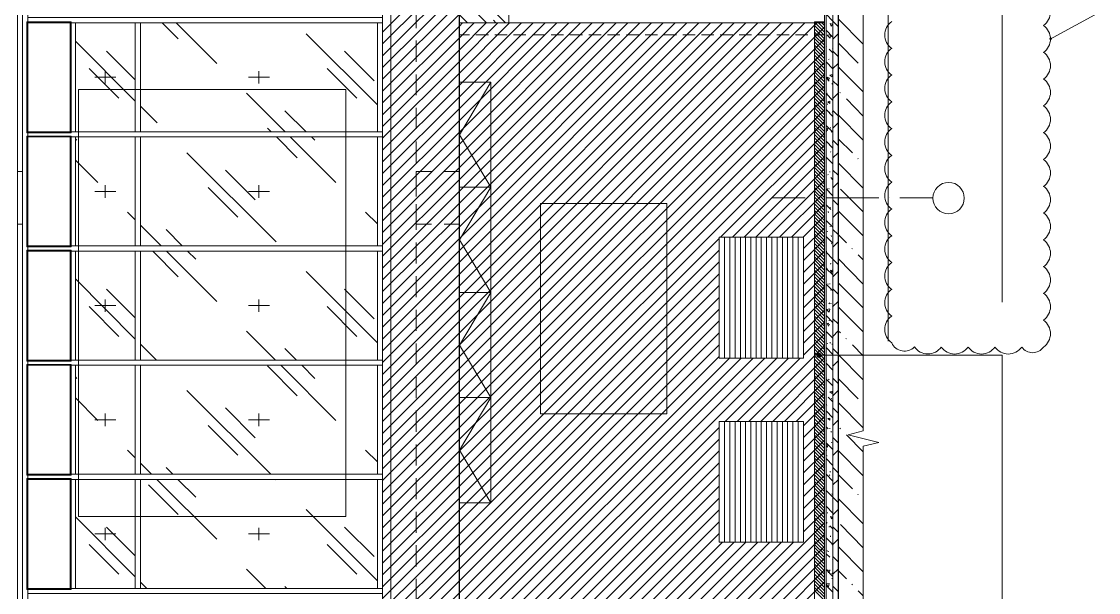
# Model space of a CAD drawing. Header units: millimetres. Extents: x -356862 to 418287, y 0 to 839748.
# Drawn here: x 19.57 to 27.63, y 25.91 to 30.18 of the extents above; entities that cross this region are included whole.
import ezdxf

# ---------------------------------------------------------------- set-up
doc = ezdxf.new("R2010")
doc.units = ezdxf.units.MM
doc.layers.add('PDF _Геометрия', color=7, linetype='Continuous', true_color=0xbababa)
doc.layers.add('PDF _Сплошная заливка', color=7, linetype='Continuous', true_color=0xf50000)

msp = doc.modelspace()

# ---------------------------------------------------------------- linework, layer by layer
at = {"layer": 'PDF _Геометрия', "color": 7, "lineweight": 5}
for points in [[(25.8664, 32.1662), (25.8664, 32.0978), (25.8664, 27.118), (25.7531, 27.0897), (25.9814, 27.0314), (25.8664, 27.003), (25.8664, 22.0232), (25.8664, 21.9549)], [(25.6781, 31.7378), (25.5764, 31.7378), (25.5764, 22.0232)], [(25.5881, 31.7378), (25.5881, 22.0232)], [(25.6381, 31.7378), (25.6381, 22.0232)], [(22.8432, 31.1079), (22.8432, 22.9582), (22.8832, 22.9582)], [(22.5199, 30.1346), (22.5199, 30.2929)], [(22.9199, 30.0846), (22.8432, 30.0846)], [(23.0615, 30.0846), (22.9665, 30.0846)], [(23.2015, 30.0846), (23.1082, 30.0846)], [(23.3415, 30.0846), (23.2482, 30.0846)], [(23.4832, 30.0846), (23.3898, 30.0846)], [(23.6232, 30.0846), (23.5298, 30.0846)], [(23.7648, 30.0846), (23.6698, 30.0846)], [(23.9048, 30.0846), (23.8115, 30.0846)], [(24.0448, 30.0846), (23.9515, 30.0846)], [(24.1865, 30.0846), (24.0931, 30.0846)], [(24.3265, 30.0846), (24.2331, 30.0846)], [(24.4681, 30.0846), (24.3731, 30.0846)], [(24.6081, 30.0846), (24.5148, 30.0846)], [(24.7481, 30.0846), (24.6548, 30.0846)], [(24.8898, 30.0846), (24.7948, 30.0846)], [(25.0298, 30.0846), (24.9364, 30.0846)], [(25.1698, 30.0846), (25.0764, 30.0846)], [(25.3114, 30.0846), (25.2181, 30.0846)], [(25.4514, 30.0846), (25.3581, 30.0846)], [(25.5764, 30.0846), (25.4981, 30.0846)], [(22.5199, 29.8829), (22.5199, 30.0412)], [(22.5199, 29.6313), (22.5199, 29.7879)], [(22.5199, 29.3796), (22.5199, 29.5363)], [(22.5199, 29.1279), (22.5199, 29.2846)], [(22.5199, 28.9113), (22.5199, 29.0596), (22.6349, 29.0596)], [(22.5199, 28.8746), (22.5199, 29.0329)], [(22.7299, 29.0596), (22.8432, 29.0596), (22.8432, 28.9113)], [(22.6349, 28.6663), (22.5199, 28.6663), (22.5199, 28.8163)], [(22.5199, 28.623), (22.5199, 28.7813)], [(22.8432, 28.8163), (22.8432, 28.6663), (22.7299, 28.6663)], [(24.8281, 27.663), (24.8281, 28.568)], [(24.8681, 27.663), (24.8681, 28.568)], [(24.9064, 27.663), (24.9064, 28.568)], [(24.9464, 27.663), (24.9464, 28.568)], [(24.9848, 27.663), (24.9848, 28.568)], [(25.0248, 27.663), (25.0248, 28.568)], [(25.0648, 27.663), (25.0648, 28.568)], [(25.1031, 27.663), (25.1031, 28.568)], [(25.1431, 27.663), (25.1431, 28.568)], [(25.1831, 27.663), (25.1831, 28.568)], [(25.2214, 27.663), (25.2214, 28.568)], [(25.2614, 27.663), (25.2614, 28.568)], [(25.2998, 27.663), (25.2998, 28.568)], [(25.3398, 27.663), (25.3398, 28.568)], [(25.3798, 27.663), (25.3798, 28.568)], [(22.5199, 28.3713), (22.5199, 28.528)], [(22.5199, 28.1196), (22.5199, 28.2763)], [(22.5199, 27.868), (22.5199, 28.0247)], [(22.5199, 27.6147), (22.5199, 27.773)], [(22.5199, 27.363), (22.5199, 27.5213)], [(22.5199, 27.1114), (22.5199, 27.2697)], [(24.8281, 26.2847), (24.8281, 27.1897)], [(24.8681, 26.2847), (24.8681, 27.1897)], [(24.9064, 26.2847), (24.9064, 27.1897)], [(24.9464, 26.2847), (24.9464, 27.1897)], [(24.9848, 26.2847), (24.9848, 27.1897)], [(25.0248, 26.2847), (25.0248, 27.1897)], [(25.0648, 26.2847), (25.0648, 27.1897)], [(25.1031, 26.2847), (25.1031, 27.1897)], [(25.1431, 26.2847), (25.1431, 27.1897)], [(25.1831, 26.2847), (25.1831, 27.1897)], [(25.2214, 26.2847), (25.2214, 27.1897)], [(25.2614, 26.2847), (25.2614, 27.1897)], [(25.2998, 26.2847), (25.2998, 27.1897)], [(25.3398, 26.2847), (25.3398, 27.1897)], [(25.3798, 26.2847), (25.3798, 27.1897)], [(22.5199, 26.8597), (22.5199, 27.0164)], [(22.5199, 26.608), (22.5199, 26.7647)], [(22.5199, 26.3547), (22.5199, 26.513)], [(22.5199, 26.1031), (22.5199, 26.2614)], [(22.5199, 25.8514), (22.5199, 26.0097)]]:
    msp.add_lwpolyline(points, dxfattribs=at)
at = {"layer": 'PDF _Геометрия', "color": 7, "lineweight": 30}
msp.add_lwpolyline([(25.8664, 31.7378), (25.6781, 31.7378), (25.6781, 22.0232)], dxfattribs=at)
at = {"layer": 'PDF _Геометрия', "color": 251, "lineweight": 20, "true_color": 0x545454}
for points in [[(25.2598, 31.4512), (25.2798, 31.4462), (26.9064, 31.0729), (26.9064, 31.0012), (26.9064, 28.0813)], [(23.1765, 30.4829), (23.1965, 30.4829), (26.0531, 30.4712), (26.0531, 30.3979), (26.0531, 27.7913)], [(25.5531, 27.6847), (25.5731, 27.6847), (26.9064, 27.6847), (26.9064, 27.6113), (26.9064, 24.5998)]]:
    msp.add_lwpolyline(points, dxfattribs=at)
at = {"layer": 'PDF _Геометрия', "color": 161, "lineweight": 9, "true_color": 0x7f9fff}
for points in [[(19.025, 23.0465), (19.5367, 23.0465), (19.5367, 24.6115), (22.2682, 24.6115), (22.2682, 23.0465), (22.8432, 23.0465), (22.8432, 31.2895), (21.7966, 31.2895), (21.7966, 31.3445), (19.67, 31.3445), (19.025, 31.3445), (16.3635, 31.3445), (15.9051, 31.3445), (15.9051, 31.1079), (18.9617, 31.1079), (18.9617, 25.0048), (15.9051, 25.0048), (15.9051, 24.6115), (18.9617, 24.6115), (18.9617, 23.0465)], [(19.5367, 25.0048), (19.5367, 31.1079), (22.2682, 31.1079), (22.2682, 25.0048)], [(23.2132, 30.1729), (23.2132, 31.0529), (22.8432, 31.0529), (22.8432, 30.1729)], [(25.5764, 22.9582), (25.5764, 30.1729), (22.8432, 30.1729), (22.8432, 22.9582)]]:
    msp.add_lwpolyline(points, close=True, dxfattribs=at)
at = {"layer": 'PDF _Геометрия', "color": 161, "lineweight": 30, "true_color": 0x7f9fff}
msp.add_lwpolyline([(22.8432, 23.0365), (22.8432, 31.2562)], dxfattribs=at)
at = {"layer": 'PDF _Геометрия', "color": 7, "lineweight": 9}
for points in [[(19.5367, 31.1079), (22.3316, 31.1079), (22.2682, 31.1079), (22.2682, 25.0048), (22.3316, 25.0048), (22.3316, 31.1079)], [(19.575, 29.0596), (19.5367, 29.0596)], [(25.4314, 28.863), (25.1814, 28.863)], [(25.5098, 28.863), (25.5098, 28.863)], [(25.9814, 28.863), (25.5881, 28.863)], [(26.0614, 28.863), (26.0614, 28.863)], [(26.3881, 28.863), (26.1397, 28.863)], [(19.5367, 28.6663), (19.575, 28.6663)]]:
    msp.add_lwpolyline(points, dxfattribs=at)
at = {"layer": 'PDF _Геометрия', "color": 252, "lineweight": 5, "true_color": 0x989898}
for points in [[(19.575, 25.9197), (19.575, 26.7747), (19.575, 27.6297), (19.575, 28.483), (19.575, 29.3379), (19.575, 30.1929), (19.575, 31.0295), (19.615, 31.0295), (19.615, 30.1929), (19.615, 29.3379), (19.615, 28.483), (19.615, 27.6297), (19.615, 26.7747), (19.615, 25.9197), (19.615, 25.0448), (19.575, 25.0448)], [(19.95, 30.2129), (20.4383, 30.2129), (22.2682, 30.2129), (22.2682, 30.1746), (20.4383, 30.1746), (19.95, 30.1746), (19.615, 30.1746), (19.615, 30.2129)], [(19.93, 30.1746), (19.97, 30.1746), (19.97, 29.3579), (19.93, 29.3579)], [(20.4183, 30.1746), (20.4566, 30.1746), (20.4566, 29.3579), (20.4183, 29.3579)], [(22.2682, 29.3579), (22.2299, 29.3579), (22.2299, 30.1746), (22.2682, 30.1746)], [(19.95, 29.3579), (20.4383, 29.3579), (22.2682, 29.3579), (22.2682, 29.3196), (20.4383, 29.3196), (19.95, 29.3196), (19.615, 29.3196), (19.615, 29.3579)], [(19.93, 29.3196), (19.97, 29.3196), (19.97, 28.503), (19.93, 28.503)], [(20.4183, 29.3196), (20.4566, 29.3196), (20.4566, 28.503), (20.4183, 28.503)], [(22.2682, 28.503), (22.2299, 28.503), (22.2299, 29.3196), (22.2682, 29.3196)], [(19.95, 28.503), (20.4383, 28.503), (22.2682, 28.503), (22.2682, 28.4646), (20.4383, 28.4646), (19.95, 28.4646), (19.615, 28.4646), (19.615, 28.503)], [(19.93, 28.4646), (19.97, 28.4646), (19.97, 27.648), (19.93, 27.648)], [(20.4183, 28.4646), (20.4566, 28.4646), (20.4566, 27.648), (20.4183, 27.648)], [(22.2682, 27.648), (22.2299, 27.648), (22.2299, 28.4646), (22.2682, 28.4646)], [(19.95, 27.648), (20.4383, 27.648), (22.2682, 27.648), (22.2682, 27.6097), (20.4383, 27.6097), (19.95, 27.6097), (19.615, 27.6097), (19.615, 27.648)], [(19.93, 27.6097), (19.97, 27.6097), (19.97, 26.793), (19.93, 26.793)], [(20.4183, 27.6097), (20.4566, 27.6097), (20.4566, 26.793), (20.4183, 26.793)], [(22.2682, 26.793), (22.2299, 26.793), (22.2299, 27.6097), (22.2682, 27.6097)], [(19.95, 26.793), (20.4383, 26.793), (22.2682, 26.793), (22.2682, 26.7547), (20.4383, 26.7547), (19.95, 26.7547), (19.615, 26.7547), (19.615, 26.793)], [(19.93, 26.7547), (19.97, 26.7547), (19.97, 25.9381), (19.93, 25.9381)], [(20.4183, 26.7547), (20.4566, 26.7547), (20.4566, 25.9381), (20.4183, 25.9381)], [(22.2682, 25.9381), (22.2299, 25.9381), (22.2299, 26.7547), (22.2682, 26.7547)], [(19.95, 25.9381), (20.4383, 25.9381), (22.2682, 25.9381), (22.2682, 25.8997), (20.4383, 25.8997), (19.95, 25.8997), (19.615, 25.8997), (19.615, 25.9381)]]:
    msp.add_lwpolyline(points, close=True, dxfattribs=at)
at = {"layer": 'PDF _Геометрия', "color": 161, "lineweight": 9, "true_color": 0x7f9fff}
for points in [[(22.8432, 30.6795), (22.2682, 30.1046)], [(22.8432, 30.5912), (22.2682, 30.0162)], [(22.8432, 30.5029), (22.2682, 29.9279)], [(22.8432, 30.4146), (22.2682, 29.8396)], [(22.8432, 30.3262), (22.2682, 29.7512)], [(22.8432, 30.2379), (22.2682, 29.6629)], [(25.5181, 30.1729), (22.8432, 27.498), (22.2682, 26.923)], [(25.4298, 30.1729), (22.8432, 27.5863), (22.2682, 27.0114)], [(25.3414, 30.1729), (22.8432, 27.6747), (22.2682, 27.0997)], [(25.2531, 30.1729), (22.8432, 27.763), (22.2682, 27.188)], [(25.1648, 30.1729), (22.8432, 27.8513), (22.2682, 27.2764)], [(25.0764, 30.1729), (22.8432, 27.9397), (22.2682, 27.3647)], [(24.9881, 30.1729), (22.8432, 28.028), (22.2682, 27.453)], [(24.8998, 30.1729), (22.8432, 28.1163), (22.2682, 27.5413)], [(24.8115, 30.1729), (22.8432, 28.2046), (22.2682, 27.6297)], [(24.7231, 30.1729), (22.8432, 28.293), (22.2682, 27.718)], [(24.6348, 30.1729), (22.8432, 28.3813), (22.2682, 27.8063)], [(24.5465, 30.1729), (22.8432, 28.4696), (22.2682, 27.8947)], [(24.4581, 30.1729), (22.8432, 28.558), (22.2682, 27.983)], [(24.3698, 30.1729), (22.8432, 28.6463), (22.2682, 28.073)], [(24.2815, 30.1729), (22.8432, 28.7346), (22.2682, 28.1613)], [(24.1931, 30.1729), (22.8432, 28.8246), (22.2682, 28.2496)], [(24.1048, 30.1729), (22.8432, 28.913), (22.2682, 28.338)], [(24.0165, 30.1729), (22.8432, 29.0013), (22.2682, 28.4263)], [(23.9265, 30.1729), (22.8432, 29.0896), (22.2682, 28.5146)], [(23.8382, 30.1729), (22.8432, 29.1779), (22.2682, 28.603)], [(23.7498, 30.1729), (22.8432, 29.2663), (22.2682, 28.6913)], [(23.6615, 30.1729), (22.8432, 29.3546), (22.2682, 28.7796)], [(23.5732, 30.1729), (22.8432, 29.4429), (22.2682, 28.868)], [(23.4848, 30.1729), (22.8432, 29.5313), (22.2682, 28.9563)], [(23.3965, 30.1729), (22.8432, 29.6196), (22.2682, 29.0446)], [(23.3082, 30.1729), (22.8432, 29.7079), (22.2682, 29.1329)], [(23.2198, 30.1729), (22.8432, 29.7962), (22.2682, 29.2213)], [(23.1315, 30.1729), (22.8432, 29.8846), (22.2682, 29.3096)], [(23.0432, 30.1729), (22.8432, 29.9729), (22.2682, 29.3979)], [(22.9549, 30.1729), (22.8432, 30.0612), (22.2682, 29.4863)], [(22.8665, 30.1729), (22.8432, 30.1496), (22.2682, 29.5746)], [(25.5764, 30.1412), (22.8432, 27.4097), (22.2682, 26.8347)], [(25.5764, 30.0529), (22.8432, 27.3213), (22.2682, 26.7464)], [(25.5764, 29.9646), (22.8432, 27.233), (22.2682, 26.658)], [(25.5764, 29.8762), (22.8432, 27.1447), (22.2682, 26.5697)], [(25.5764, 29.7879), (22.8432, 27.0564), (22.2682, 26.4814)], [(25.5764, 29.6996), (22.8432, 26.968), (22.2682, 26.3931)], [(25.5764, 29.6113), (22.8432, 26.8797), (22.2682, 26.3047)], [(25.5764, 29.5229), (22.8432, 26.7914), (22.2682, 26.2164)], [(25.5764, 29.4346), (22.8432, 26.703), (22.2682, 26.1281)], [(25.5764, 29.3463), (24.7981, 28.568)], [(25.5764, 29.2579), (24.8864, 28.568)], [(25.5764, 29.1696), (24.9748, 28.568)], [(25.5764, 29.0813), (25.0631, 28.568)], [(25.5764, 28.9929), (25.1514, 28.568)], [(25.5764, 28.9046), (25.2398, 28.568)], [(25.5764, 28.8163), (25.3281, 28.568)], [(25.5764, 28.728), (25.4164, 28.568)], [(25.5764, 28.6396), (25.4181, 28.483)], [(24.7881, 28.5596), (22.8432, 26.6147), (22.2682, 26.0397)], [(25.5764, 28.5513), (25.4181, 28.393)], [(24.7881, 28.4713), (22.8432, 26.5264), (22.2682, 25.9514)], [(25.5764, 28.463), (25.4181, 28.3046)], [(24.7881, 28.383), (22.8432, 26.4381), (22.2682, 25.8631)], [(25.5764, 28.3746), (25.4181, 28.2163)], [(24.7881, 28.2946), (22.8432, 26.3481), (22.2682, 25.7747)], [(25.5764, 28.2863), (25.4181, 28.128)], [(24.7881, 28.2063), (22.8432, 26.2597), (22.2682, 25.6864)], [(25.5764, 28.198), (25.4181, 28.0397)], [(24.7881, 28.118), (22.8432, 26.1714), (22.2682, 25.5981)], [(25.5764, 28.1096), (25.4181, 27.9513)], [(24.7881, 28.0297), (22.8432, 26.0831), (22.2682, 25.5081)], [(25.5764, 28.0213), (25.4181, 27.863)], [(24.7881, 27.9413), (22.8432, 25.9947), (22.2682, 25.4198)], [(25.5764, 27.9313), (25.4181, 27.7747)], [(24.7881, 27.853), (22.8432, 25.9064), (22.2682, 25.3314)], [(25.5764, 27.843), (25.4181, 27.6863)], [(24.7881, 27.763), (22.8432, 25.8181), (22.2682, 25.2431)], [(25.5764, 27.7547), (25.0098, 27.1897)], [(24.9531, 27.663), (22.8432, 25.5531), (21.9016, 24.6115)], [(25.0414, 27.663), (22.8432, 25.4648), (21.9899, 24.6115)], [(25.1298, 27.663), (22.8432, 25.3764), (22.0782, 24.6115)], [(25.2181, 27.663), (22.8432, 25.2881), (22.1666, 24.6115)], [(24.7881, 27.6747), (22.8432, 25.7297), (22.2682, 25.1548)], [(24.8648, 27.663), (22.8432, 25.6414), (22.2682, 25.0664)], [(25.3064, 27.663), (24.8331, 27.1897)], [(25.3948, 27.663), (24.9214, 27.1897)], [(25.5764, 27.6663), (25.0998, 27.1897)], [(25.5764, 27.578), (25.1881, 27.1897)], [(25.5764, 27.4897), (25.2764, 27.1897)], [(25.5764, 27.4013), (25.3648, 27.1897)], [(25.5764, 27.313), (25.4181, 27.1564)], [(25.5764, 27.2247), (25.4181, 27.068)], [(24.7881, 27.1447), (22.8432, 25.1998), (22.2549, 24.6115)], [(25.5764, 27.1364), (25.4181, 26.9797)], [(24.7881, 27.0564), (22.8432, 25.1114), (22.2682, 24.5365)], [(25.5764, 27.048), (25.4181, 26.8914)], [(24.7881, 26.968), (22.8432, 25.0231), (22.2682, 24.4481)], [(25.5764, 26.9597), (25.4181, 26.803)], [(24.7881, 26.8797), (22.8432, 24.9348), (22.2682, 24.3598)], [(25.5764, 26.8714), (25.4181, 26.7147)], [(24.7881, 26.7914), (22.8432, 24.8464), (22.2682, 24.2715)], [(25.5764, 26.783), (25.4181, 26.6264)], [(24.7881, 26.703), (22.8432, 24.7581), (22.2682, 24.1831)], [(25.5764, 26.6947), (25.4181, 26.538)], [(24.7881, 26.6147), (22.8432, 24.6698), (22.2682, 24.0948)], [(25.5764, 26.6064), (25.4181, 26.4497)], [(24.7881, 26.5264), (22.8432, 24.5815), (22.2682, 24.0065)], [(25.5764, 26.518), (25.4181, 26.3614)], [(24.7881, 26.4381), (22.8432, 24.4931), (22.2682, 23.9182)], [(25.5764, 26.4297), (24.9198, 25.7731)], [(24.7881, 26.3497), (22.8432, 24.4048), (22.2682, 23.8298)], [(25.2548, 26.2847), (22.8432, 23.8732), (22.2682, 23.2998)], [(25.1664, 26.2847), (22.8432, 23.9632), (22.2682, 23.3882)], [(25.0781, 26.2847), (22.8432, 24.0515), (22.2682, 23.4765)], [(24.9881, 26.2847), (22.8432, 24.1398), (22.2682, 23.5648)], [(24.8998, 26.2847), (22.8432, 24.2281), (22.2682, 23.6532)], [(24.8115, 26.2847), (22.8432, 24.3165), (22.2682, 23.7415)], [(25.3431, 26.2847), (24.8314, 25.7731)], [(25.5764, 26.3414), (25.0081, 25.7731)], [(25.5764, 26.2531), (25.0964, 25.7731)], [(25.5764, 26.1647), (25.1848, 25.7731)], [(25.5764, 26.0764), (25.2731, 25.7731)], [(25.5764, 25.9881), (25.3614, 25.7731)]]:
    msp.add_lwpolyline(points, dxfattribs=at)
at = {"layer": 'PDF _Геометрия', "color": 1, "lineweight": 20}
msp.add_lwpolyline([(27.2764, 30.0596), (27.2863, 30.0646), (27.6263, 30.2479), (27.6263, 30.4446), (27.6263, 30.6795)], dxfattribs=at)
at = {"layer": 'PDF _Геометрия', "color": 254, "lineweight": 5, "true_color": 0xdcdcdc}
for points in [[(23.1882, 30.1729), (22.8432, 30.5179)], [(23.0465, 30.1729), (22.8432, 30.3762)], [(22.9049, 30.1729), (22.8432, 30.2346)], [(20.7399, 30.0546), (20.62, 30.1746)], [(21.0283, 29.8696), (20.7233, 30.1746)], [(22.9765, 30.1729), (22.9749, 30.1746)], [(23.1165, 30.1729), (23.0982, 30.1929)], [(22.2299, 29.5596), (21.6966, 30.0929)], [(20.4183, 29.5879), (19.97, 30.0379)], [(20.4183, 29.7462), (20.2016, 29.9612)], [(22.2066, 29.7396), (21.9832, 29.9612)], [(20.295, 29.6096), (20.0716, 29.8312)], [(22.0766, 29.6096), (21.8532, 29.8312)], [(20.115, 29.7662), (20.2716, 29.7662)], [(20.1933, 29.7196), (20.1933, 29.8129)], [(21.2649, 29.7662), (21.4216, 29.7662)], [(21.3433, 29.7196), (21.3433, 29.8129)], [(21.5399, 29.3579), (21.2499, 29.6463)], [(20.5816, 29.4246), (20.4566, 29.5496)], [(21.6966, 29.3579), (21.5383, 29.5163)], [(21.4349, 29.3579), (21.4083, 29.3863)], [(19.98, 29.2946), (19.97, 29.3046)], [(21.6299, 29.1629), (21.4749, 29.3196)], [(21.9182, 28.9796), (21.5782, 29.3196)], [(21.7616, 29.2946), (21.7366, 29.3196)], [(21.4733, 28.533), (20.8049, 29.2013)], [(20.1366, 28.9796), (19.97, 29.1463)], [(21.3149, 28.848), (21.0933, 29.0713)], [(20.1933, 28.8646), (20.1933, 28.9579)], [(21.1849, 28.718), (20.9633, 28.9413)], [(21.3433, 28.8646), (21.3433, 28.9579)], [(20.115, 28.9113), (20.2716, 28.9113)], [(21.2649, 28.9113), (21.4216, 28.9113)], [(20.4183, 28.698), (20.36, 28.7563)], [(22.2299, 28.668), (22.1416, 28.7563)], [(20.6116, 28.503), (20.4566, 28.658)], [(20.7699, 28.503), (20.6483, 28.6263)], [(20.7399, 28.273), (20.5483, 28.4646)], [(21.0283, 28.088), (20.6516, 28.4646)], [(20.8699, 28.403), (20.8083, 28.4646)], [(22.2299, 27.778), (21.6966, 28.3113)], [(20.4183, 27.8063), (19.97, 28.2563)], [(20.4183, 27.9647), (20.2016, 28.1796)], [(22.2066, 27.958), (21.9832, 28.1796)], [(20.295, 27.8263), (20.0716, 28.0497)], [(20.115, 28.0563), (20.2716, 28.0563)], [(20.1933, 28.0097), (20.1933, 28.103)], [(21.2649, 28.0563), (21.4216, 28.0563)], [(21.3433, 28.0097), (21.3433, 28.103)], [(22.0766, 27.8263), (21.8532, 28.0497)], [(21.4666, 27.648), (21.2499, 27.8647)], [(20.5766, 27.648), (20.4566, 27.768)], [(21.6249, 27.648), (21.5383, 27.7347)], [(21.6299, 27.3813), (21.4083, 27.6047)], [(21.9182, 27.1964), (21.5066, 27.6097)], [(21.7616, 27.5113), (21.6632, 27.6097)], [(19.98, 27.5113), (19.97, 27.523)], [(21.4316, 26.793), (20.8049, 27.4197)], [(20.1366, 27.1964), (19.97, 27.3647)], [(20.1933, 27.1547), (20.1933, 27.248)], [(21.3149, 27.0664), (21.0933, 27.2897)], [(21.3433, 27.1547), (21.3433, 27.248)], [(20.115, 27.2014), (20.2716, 27.2014)], [(21.2649, 27.2014), (21.4216, 27.2014)], [(21.1849, 26.9364), (20.9633, 27.1597)], [(20.4183, 26.9164), (20.36, 26.9747)], [(22.2299, 26.8864), (22.1416, 26.9747)], [(20.54, 26.793), (20.4566, 26.8764)], [(20.6983, 26.793), (20.6483, 26.8447)], [(20.7399, 26.4914), (20.5166, 26.713)], [(21.0283, 26.3064), (20.58, 26.7547)], [(20.8699, 26.6214), (20.7366, 26.7547)], [(21.4733, 26.7514), (21.4699, 26.7547)], [(22.2299, 25.9964), (21.6966, 26.5297)], [(20.4183, 26.0247), (19.97, 26.4747)], [(20.1933, 26.2997), (20.1933, 26.3931)], [(20.4183, 26.1831), (20.2016, 26.3981)], [(21.3433, 26.2997), (21.3433, 26.3931)], [(22.2066, 26.1764), (21.9832, 26.3981)], [(20.115, 26.3464), (20.2716, 26.3464)], [(21.2649, 26.3464), (21.4216, 26.3464)], [(20.295, 26.0447), (20.0716, 26.2681)], [(22.0766, 26.0447), (21.8532, 26.2681)], [(21.3949, 25.9381), (21.2499, 26.0831)], [(20.505, 25.9381), (20.4566, 25.9864)], [(21.5532, 25.9381), (21.5383, 25.9531)]]:
    msp.add_lwpolyline(points, dxfattribs=at)
at = {"layer": 'PDF _Геометрия', "color": 8, "lineweight": 9, "true_color": 0x808080}
for points in [[(25.6781, 30.1462), (25.6381, 30.1862), (25.5881, 30.2379)], [(25.8664, 30.0146), (25.6781, 30.2029)], [(25.6381, 30.0679), (25.5881, 30.1196)], [(25.6298, 30.0712), (25.6264, 30.0762)], [(25.6781, 30.0929), (25.6381, 30.0529)], [(25.5914, 29.9962), (25.5881, 29.9996)], [(25.6381, 29.9812), (25.6348, 29.9846), (25.6381, 29.9846)], [(25.6381, 30.0179), (25.6381, 30.0212)], [(25.8281, 29.8729), (25.6781, 30.0246)], [(25.6064, 29.8996), (25.6098, 29.9029)], [(25.6381, 29.9496), (25.6114, 29.9762)], [(25.6781, 29.9229), (25.6381, 29.9629)], [(25.6381, 29.8296), (25.5881, 29.8812)], [(25.6781, 29.8696), (25.6381, 29.8312)], [(25.8664, 29.6563), (25.6781, 29.8446)], [(25.6114, 29.7379), (25.5881, 29.7629)], [(25.6348, 29.7146), (25.6314, 29.7196)], [(25.6781, 29.7013), (25.6381, 29.7396), (25.6348, 29.7363)], [(25.6381, 29.5929), (25.5881, 29.6446)], [(25.5898, 29.6313), (25.5881, 29.6363)], [(25.5964, 29.6446), (25.5931, 29.6479)], [(25.6781, 29.6479), (25.6381, 29.6079)], [(25.6947, 29.6496), (25.6897, 29.6529)], [(25.8664, 29.4763), (25.7397, 29.6046)], [(25.6381, 29.4729), (25.5881, 29.5246)], [(25.5981, 29.5613), (25.5981, 29.5663)], [(25.6148, 29.5013), (25.6114, 29.5046)], [(25.6331, 29.5046), (25.6364, 29.5096)], [(25.6781, 29.4779), (25.6381, 29.5179)], [(25.6781, 29.4246), (25.6381, 29.3846)], [(25.8664, 29.2963), (25.6781, 29.4846)], [(25.6381, 29.3546), (25.5881, 29.4063)], [(25.5881, 29.3829), (25.5998, 29.3846), (25.5981, 29.3679), (25.5881, 29.3763)], [(25.5881, 29.3529), (25.5914, 29.3579), (25.5881, 29.3596)], [(25.6214, 29.3846), (25.6214, 29.3896)], [(25.6264, 29.3546), (25.6298, 29.3596)], [(25.6364, 29.3546), (25.6331, 29.3596)], [(25.6381, 29.2363), (25.5881, 29.2879)], [(25.6348, 29.2779), (25.6348, 29.2829)], [(25.6781, 29.2546), (25.6381, 29.2946)], [(25.7847, 29.1996), (25.6781, 29.3063)], [(25.6214, 29.2063), (25.6231, 29.2096)], [(25.6781, 29.2013), (25.6381, 29.1629)], [(25.6381, 29.1179), (25.5881, 29.1679)], [(25.8664, 28.9363), (25.6781, 29.1263)], [(25.8281, 29.1546), (25.8247, 29.1579)], [(25.6031, 29.0346), (25.5998, 29.0379)], [(25.6148, 29.0563), (25.6164, 29.0613)], [(25.6781, 29.0329), (25.6381, 29.0713)], [(25.6081, 28.9313), (25.6114, 28.9346)], [(25.6381, 28.9979), (25.6231, 29.0146)], [(25.6781, 28.9796), (25.6381, 28.9396)], [(25.6381, 28.8796), (25.5881, 28.9313)], [(25.6014, 28.9279), (25.5981, 28.9329)], [(25.6081, 28.9063), (25.6114, 28.9113)], [(25.8664, 28.758), (25.6947, 28.9296)], [(25.6231, 28.7763), (25.5881, 28.8113)], [(25.6198, 28.7863), (25.6164, 28.7913)], [(25.6781, 28.8096), (25.6381, 28.8496)], [(25.6381, 28.643), (25.5881, 28.693)], [(25.6014, 28.758), (25.6048, 28.7613)], [(25.6048, 28.7513), (25.6031, 28.7563)], [(25.6348, 28.768), (25.6381, 28.7713)], [(25.6781, 28.7563), (25.6381, 28.7163)], [(25.8664, 28.578), (25.6781, 28.7663)], [(25.5948, 28.608), (25.5981, 28.613)], [(25.6181, 28.6463), (25.6181, 28.6513)], [(25.6331, 28.6663), (25.6364, 28.6713)], [(25.6381, 28.6446), (25.6364, 28.6463)], [(25.7397, 28.5263), (25.6781, 28.588), (25.6381, 28.6263)], [(25.6381, 28.523), (25.5881, 28.5746)], [(25.6281, 28.5746), (25.6264, 28.5813)], [(25.6781, 28.533), (25.6381, 28.4946)], [(25.6781, 28.3646), (25.6381, 28.4046), (25.5881, 28.4563)], [(25.5898, 28.458), (25.5914, 28.463)], [(25.6264, 28.518), (25.6298, 28.5213)], [(25.7847, 28.4813), (25.7797, 28.4846)], [(25.6198, 28.368), (25.6231, 28.373)], [(25.8664, 28.218), (25.6781, 28.408)], [(25.8664, 28.398), (25.8281, 28.4363)], [(25.6381, 28.2863), (25.5914, 28.333)], [(25.5931, 28.3346), (25.5964, 28.338)], [(25.6381, 28.323), (25.6364, 28.3263), (25.6381, 28.3263)], [(25.6781, 28.3113), (25.6381, 28.2713)], [(25.6381, 28.1663), (25.5881, 28.218)], [(25.6048, 28.2163), (25.6014, 28.2196)], [(25.6148, 28.218), (25.6164, 28.223)], [(25.8664, 28.0397), (25.6781, 28.228)], [(25.6214, 28.1713), (25.6248, 28.1746)], [(25.6781, 28.1413), (25.6381, 28.1813)], [(25.5914, 28.0947), (25.5881, 28.0997)], [(25.6081, 28.0697), (25.6114, 28.073)], [(25.6148, 28.0713), (25.6114, 28.0763)], [(25.6264, 28.0697), (25.6231, 28.0747)], [(25.6381, 28.048), (25.6348, 28.0513)], [(25.6781, 28.088), (25.6381, 28.0497)], [(25.8664, 27.8597), (25.6781, 28.048)], [(25.6381, 27.9297), (25.5881, 27.9813)], [(25.6164, 28.0297), (25.6114, 28.0063), (25.5898, 28.028), (25.6164, 28.0313)], [(25.5998, 28.013), (25.5998, 28.018)], [(25.5881, 27.9397), (25.5914, 27.9447)], [(25.6131, 27.9163), (25.6048, 27.9013), (25.5964, 27.9213), (25.6131, 27.9147)], [(25.6014, 27.9197), (25.6048, 27.9247)], [(25.6098, 27.943), (25.6098, 27.948)], [(25.6781, 27.9197), (25.6381, 27.958)], [(25.6348, 27.8147), (25.5881, 27.8613)], [(25.6781, 27.8663), (25.6381, 27.8263)], [(25.6947, 27.853), (25.6781, 27.868)], [(25.7397, 27.808), (25.7347, 27.8113)], [(25.6381, 27.6913), (25.5881, 27.743)], [(25.5948, 27.7697), (25.5981, 27.7747)], [(25.6164, 27.7763), (25.6198, 27.7813)], [(25.6331, 27.7663), (25.6331, 27.7713)], [(25.6781, 27.6963), (25.6381, 27.7363)], [(25.8664, 27.6797), (25.7847, 27.763)], [(25.5914, 27.643), (25.5881, 27.648)], [(25.8664, 27.4997), (25.6781, 27.6897)], [(25.6381, 27.573), (25.5881, 27.6247)], [(25.5881, 27.6213), (25.5914, 27.6247)], [(25.6381, 27.6097), (25.6348, 27.613), (25.6381, 27.613)], [(25.6781, 27.643), (25.6381, 27.603)], [(25.5881, 27.508), (25.5914, 27.513), (25.5881, 27.5147)], [(25.6381, 27.4547), (25.5881, 27.5047)], [(25.6098, 27.5013), (25.6064, 27.5063)], [(25.6781, 27.473), (25.6381, 27.513)], [(25.8281, 27.358), (25.6781, 27.5097)], [(25.6781, 27.4197), (25.6381, 27.3813)], [(25.6381, 27.3347), (25.6031, 27.3713)], [(25.6298, 27.358), (25.6264, 27.3613)], [(25.8664, 27.1414), (25.6781, 27.3297)], [(25.6381, 27.2164), (25.5881, 27.268)], [(25.5931, 27.3113), (25.5914, 27.3163)], [(25.6781, 27.2514), (25.6381, 27.2897)], [(25.6781, 27.198), (25.6381, 27.158)], [(25.6031, 27.133), (25.5881, 27.1497)], [(25.6148, 27.1347), (25.6148, 27.1397)], [(25.6281, 27.1097), (25.6231, 27.113)], [(25.6947, 27.1347), (25.6897, 27.138)], [(25.8664, 26.9614), (25.7397, 27.0897)], [(25.6381, 26.9797), (25.5881, 27.0297)], [(25.5881, 27.0114), (25.5998, 27.013), (25.5981, 26.9964), (25.5881, 27.0064)], [(25.6298, 27.028), (25.6281, 27.033)], [(25.6781, 27.028), (25.6381, 27.068)], [(25.5898, 26.9714), (25.5931, 26.9764)], [(25.5948, 26.9314), (25.5914, 26.9347)], [(25.6781, 26.9747), (25.6381, 26.9347)], [(25.6381, 26.958), (25.6381, 26.963)], [(25.8664, 26.7814), (25.6781, 26.9714)], [(25.6381, 26.8597), (25.5881, 26.9114)], [(25.6781, 26.8047), (25.6381, 26.8447)], [(25.6381, 26.7414), (25.5881, 26.793)], [(25.6148, 26.7847), (25.6114, 26.7897)], [(25.6164, 26.808), (25.6214, 26.813)], [(25.7847, 26.6847), (25.6781, 26.7914)], [(25.6781, 26.7514), (25.6381, 26.713)], [(25.6381, 26.623), (25.5881, 26.673)], [(25.6331, 26.643), (25.6298, 26.648)], [(25.6781, 26.583), (25.6381, 26.6214)], [(25.8664, 26.4231), (25.6781, 26.6114)], [(25.8281, 26.6397), (25.8247, 26.6447)], [(25.6381, 26.503), (25.5881, 26.5547)], [(25.6781, 26.5297), (25.6381, 26.4897)], [(25.5981, 26.5014), (25.5981, 26.5064)], [(25.5948, 26.4281), (25.5914, 26.4314)], [(25.6114, 26.3964), (25.6114, 26.4014)], [(25.6381, 26.3847), (25.6148, 26.4081)], [(25.6781, 26.3597), (25.6381, 26.3997)], [(25.8664, 26.2431), (25.6947, 26.4164)], [(25.6781, 26.3064), (25.6381, 26.2664), (25.5881, 26.3181)], [(25.6214, 26.3247), (25.6198, 26.3314)], [(25.6148, 26.1714), (25.5881, 26.1981)], [(25.5981, 26.2164), (25.5948, 26.2214)], [(25.6031, 26.2114), (25.6064, 26.2164)], [(25.6381, 26.2631), (25.6298, 26.2714), (25.6381, 26.2731)], [(25.8664, 26.0631), (25.6781, 26.2531)], [(25.6381, 26.1481), (25.6348, 26.1514)], [(25.6364, 26.1614), (25.6381, 26.1631)], [(25.6781, 26.1381), (25.6381, 26.1764)], [(25.6381, 26.0281), (25.5881, 26.0797)], [(25.6148, 26.0714), (25.6048, 26.0564), (25.5981, 26.0764), (25.6148, 26.0697)], [(25.6181, 26.0731), (25.6148, 26.0764)], [(25.6314, 26.0481), (25.6348, 26.0531)], [(25.6781, 26.0831), (25.6381, 26.0447)], [(25.7397, 26.0114), (25.6781, 26.0731)], [(25.5881, 25.9731), (25.6114, 25.9764), (25.6064, 25.9514), (25.5881, 25.9697)], [(25.6381, 25.9097), (25.5881, 25.9614)], [(25.6298, 26.0114), (25.6331, 26.0147)], [(25.6781, 25.9147), (25.6381, 25.9547)], [(25.7847, 25.9664), (25.7797, 25.9714)], [(25.6381, 25.9281), (25.6364, 25.9314)], [(25.8664, 25.8831), (25.8281, 25.9214)]]:
    msp.add_lwpolyline(points, dxfattribs=at)
at = {"layer": 'PDF _Геометрия', "color": 7, "lineweight": 5}
for points in [[(19.9383, 29.3513), (19.9383, 30.1812), (19.6067, 30.1812), (19.6067, 29.3513)], [(19.9383, 28.4963), (19.9383, 29.3263), (19.6067, 29.3263), (19.6067, 28.4963)], [(24.7881, 28.568), (24.7881, 27.663), (25.4181, 27.663), (25.4181, 28.568)], [(19.9383, 27.6413), (19.9383, 28.4713), (19.6067, 28.4713), (19.6067, 27.6413)], [(19.9383, 26.7864), (19.9383, 27.6163), (19.6067, 27.6163), (19.6067, 26.7864)], [(24.7881, 27.1897), (25.4181, 27.1897), (25.4181, 26.2847), (24.7881, 26.2847)], [(19.9383, 25.9314), (19.9383, 26.7614), (19.6067, 26.7614), (19.6067, 25.9314)]]:
    msp.add_lwpolyline(points, close=True, dxfattribs=at)
at = {"layer": 'PDF _Геометрия', "color": 84, "lineweight": 20, "true_color": 0x269900}
msp.add_lwpolyline([(25.5764, 22.9582), (25.5764, 30.1812), (25.5014, 30.1812), (25.5014, 22.9582)], close=True, dxfattribs=at)
for points in [[(25.5764, 30.1046), (25.5014, 30.1796)], [(25.5764, 30.0796), (25.5014, 30.1546)], [(25.5764, 30.1296), (25.5248, 30.1812)], [(25.5764, 30.1546), (25.5498, 30.1812)], [(25.5764, 30.1779), (25.5731, 30.1812)], [(25.5764, 30.0546), (25.5014, 30.1296)], [(25.5764, 30.0296), (25.5014, 30.1046)], [(25.5764, 30.0062), (25.5014, 30.0796)], [(25.5764, 29.9812), (25.5014, 30.0562)], [(25.5764, 29.9562), (25.5014, 30.0312)], [(25.5764, 29.9312), (25.5014, 30.0062)], [(25.5764, 29.9062), (25.5014, 29.9812)], [(25.5764, 29.8812), (25.5014, 29.9562)], [(25.5764, 29.8562), (25.5014, 29.9312)], [(25.5764, 29.8329), (25.5014, 29.9062)], [(25.5764, 29.8079), (25.5014, 29.8829)], [(25.5764, 29.7829), (25.5014, 29.8579)], [(25.5764, 29.7579), (25.5014, 29.8329)], [(25.5764, 29.7329), (25.5014, 29.8079)], [(25.5764, 29.7079), (25.5014, 29.7829)], [(25.5764, 29.6829), (25.5014, 29.7579)], [(25.5764, 29.6596), (25.5014, 29.7346)], [(25.5764, 29.6346), (25.5014, 29.7096)], [(25.5764, 29.6096), (25.5014, 29.6846)], [(25.5764, 29.5846), (25.5014, 29.6596)], [(25.5764, 29.5596), (25.5014, 29.6346)], [(25.5764, 29.5346), (25.5014, 29.6096)], [(25.5764, 29.5113), (25.5014, 29.5846)], [(25.5764, 29.4863), (25.5014, 29.5613)], [(25.5764, 29.4613), (25.5014, 29.5363)], [(25.5764, 29.4363), (25.5014, 29.5113)], [(25.5764, 29.4113), (25.5014, 29.4863)], [(25.5764, 29.3863), (25.5014, 29.4613)], [(25.5764, 29.3613), (25.5014, 29.4363)], [(25.5764, 29.3379), (25.5014, 29.4113)], [(25.5764, 29.3129), (25.5014, 29.3879)], [(25.5764, 29.2879), (25.5014, 29.3629)], [(25.5764, 29.2629), (25.5014, 29.3379)], [(25.5764, 29.2379), (25.5014, 29.3129)], [(25.5764, 29.2129), (25.5014, 29.2879)], [(25.5764, 29.1879), (25.5014, 29.2629)], [(25.5764, 29.1646), (25.5014, 29.2379)], [(25.5764, 29.1396), (25.5014, 29.2146)], [(25.5764, 29.1146), (25.5014, 29.1896)], [(25.5764, 29.0896), (25.5014, 29.1646)], [(25.5764, 29.0646), (25.5014, 29.1396)], [(25.5764, 29.0396), (25.5014, 29.1146)], [(25.5764, 29.0163), (25.5014, 29.0896)], [(25.5764, 28.9913), (25.5014, 29.0663)], [(25.5764, 28.9663), (25.5014, 29.0413)], [(25.5764, 28.9413), (25.5014, 29.0163)], [(25.5764, 28.9163), (25.5014, 28.9913)], [(25.5764, 28.8913), (25.5014, 28.9663)], [(25.5764, 28.8663), (25.5014, 28.9413)], [(25.5764, 28.843), (25.5014, 28.9163)], [(25.5764, 28.818), (25.5014, 28.893)], [(25.5764, 28.793), (25.5014, 28.868)], [(25.5764, 28.768), (25.5014, 28.843)], [(25.5764, 28.743), (25.5014, 28.818)], [(25.5764, 28.718), (25.5014, 28.793)], [(25.5764, 28.693), (25.5014, 28.768)], [(25.5764, 28.6696), (25.5014, 28.743)], [(25.5764, 28.6446), (25.5014, 28.7196)], [(25.5764, 28.6196), (25.5014, 28.6946)], [(25.5764, 28.5946), (25.5014, 28.6696)], [(25.5764, 28.5696), (25.5014, 28.6446)], [(25.5764, 28.5446), (25.5014, 28.6196)], [(25.5764, 28.5213), (25.5014, 28.5946)], [(25.5764, 28.4963), (25.5014, 28.5713)], [(25.5764, 28.4713), (25.5014, 28.5463)], [(25.5764, 28.4463), (25.5014, 28.5213)], [(25.5764, 28.4213), (25.5014, 28.4963)], [(25.5764, 28.3963), (25.5014, 28.4713)], [(25.5764, 28.3713), (25.5014, 28.4463)], [(25.5764, 28.348), (25.5014, 28.4213)], [(25.5764, 28.323), (25.5014, 28.398)], [(25.5764, 28.298), (25.5014, 28.373)], [(25.5764, 28.273), (25.5014, 28.348)], [(25.5764, 28.248), (25.5014, 28.323)], [(25.5764, 28.223), (25.5014, 28.298)], [(25.5764, 28.198), (25.5014, 28.273)], [(25.5764, 28.1746), (25.5014, 28.248)], [(25.5764, 28.1496), (25.5014, 28.2246)], [(25.5764, 28.1246), (25.5014, 28.1996)], [(25.5764, 28.0997), (25.5014, 28.1746)], [(25.5764, 28.0747), (25.5014, 28.1496)], [(25.5764, 28.0497), (25.5014, 28.1246)], [(25.5764, 28.0263), (25.5014, 28.0997)], [(25.5764, 28.0013), (25.5014, 28.0763)], [(25.5764, 27.9763), (25.5014, 28.0513)], [(25.5764, 27.9513), (25.5014, 28.0263)], [(25.5764, 27.9263), (25.5014, 28.0013)], [(25.5764, 27.9013), (25.5014, 27.9763)], [(25.5764, 27.8763), (25.5014, 27.9513)], [(25.5764, 27.853), (25.5014, 27.9263)], [(25.5764, 27.828), (25.5014, 27.903)], [(25.5764, 27.803), (25.5014, 27.878)], [(25.5764, 27.778), (25.5014, 27.853)], [(25.5764, 27.753), (25.5014, 27.828)], [(25.5764, 27.728), (25.5014, 27.803)], [(25.5764, 27.703), (25.5014, 27.778)], [(25.5764, 27.6797), (25.5014, 27.753)], [(25.5764, 27.6547), (25.5014, 27.7297)], [(25.5764, 27.6297), (25.5014, 27.7047)], [(25.5764, 27.6047), (25.5014, 27.6797)], [(25.5764, 27.5797), (25.5014, 27.6547)], [(25.5764, 27.5547), (25.5014, 27.6297)], [(25.5764, 27.5297), (25.5014, 27.6047)], [(25.5764, 27.5063), (25.5014, 27.5813)], [(25.5764, 27.4813), (25.5014, 27.5563)], [(25.5764, 27.4563), (25.5014, 27.5313)], [(25.5764, 27.4313), (25.5014, 27.5063)], [(25.5764, 27.4063), (25.5014, 27.4813)], [(25.5764, 27.3813), (25.5014, 27.4563)], [(25.5764, 27.358), (25.5014, 27.4313)], [(25.5764, 27.333), (25.5014, 27.408)], [(25.5764, 27.308), (25.5014, 27.383)], [(25.5764, 27.283), (25.5014, 27.358)], [(25.5764, 27.258), (25.5014, 27.333)], [(25.5764, 27.233), (25.5014, 27.308)], [(25.5764, 27.208), (25.5014, 27.283)], [(25.5764, 27.1847), (25.5014, 27.258)], [(25.5764, 27.1597), (25.5014, 27.2347)], [(25.5764, 27.1347), (25.5014, 27.2097)], [(25.5764, 27.1097), (25.5014, 27.1847)], [(25.5764, 27.0847), (25.5014, 27.1597)], [(25.5764, 27.0597), (25.5014, 27.1347)], [(25.5764, 27.0347), (25.5014, 27.1097)], [(25.5764, 27.0114), (25.5014, 27.0864)], [(25.5764, 26.9864), (25.5014, 27.0614)], [(25.5764, 26.9614), (25.5014, 27.0364)], [(25.5764, 26.9364), (25.5014, 27.0114)], [(25.5764, 26.9114), (25.5014, 26.9864)], [(25.5764, 26.8864), (25.5014, 26.9614)], [(25.5764, 26.863), (25.5014, 26.9364)], [(25.5764, 26.838), (25.5014, 26.913)], [(25.5764, 26.813), (25.5014, 26.888)], [(25.5764, 26.788), (25.5014, 26.863)], [(25.5764, 26.763), (25.5014, 26.838)], [(25.5764, 26.738), (25.5014, 26.813)], [(25.5764, 26.713), (25.5014, 26.788)], [(25.5764, 26.6897), (25.5014, 26.763)], [(25.5764, 26.6647), (25.5014, 26.7397)], [(25.5764, 26.6397), (25.5014, 26.7147)], [(25.5764, 26.6147), (25.5014, 26.6897)], [(25.5764, 26.5897), (25.5014, 26.6647)], [(25.5764, 26.5647), (25.5014, 26.6397)], [(25.5764, 26.5397), (25.5014, 26.6147)], [(25.5764, 26.5164), (25.5014, 26.5914)], [(25.5764, 26.4914), (25.5014, 26.5664)], [(25.5764, 26.4664), (25.5014, 26.5414)], [(25.5764, 26.4414), (25.5014, 26.5164)], [(25.5764, 26.4164), (25.5014, 26.4914)], [(25.5764, 26.3914), (25.5014, 26.4664)], [(25.5764, 26.3681), (25.5014, 26.4414)], [(25.5764, 26.3431), (25.5014, 26.4181)], [(25.5764, 26.3181), (25.5014, 26.3931)], [(25.5764, 26.2931), (25.5014, 26.3681)], [(25.5764, 26.2681), (25.5014, 26.3431)], [(25.5764, 26.2431), (25.5014, 26.3181)], [(25.5764, 26.2181), (25.5014, 26.2931)], [(25.5764, 26.1947), (25.5014, 26.2681)], [(25.5764, 26.1697), (25.5014, 26.2447)], [(25.5764, 26.1447), (25.5014, 26.2197)], [(25.5764, 26.1197), (25.5014, 26.1947)], [(25.5764, 26.0947), (25.5014, 26.1697)], [(25.5764, 26.0697), (25.5014, 26.1447)], [(25.5764, 26.0447), (25.5014, 26.1197)], [(25.5764, 26.0214), (25.5014, 26.0964)], [(25.5764, 25.9964), (25.5014, 26.0714)], [(25.5764, 25.9714), (25.5014, 26.0464)], [(25.5764, 25.9464), (25.5014, 26.0214)], [(25.5764, 25.9214), (25.5014, 25.9964)], [(25.5764, 25.8964), (25.5014, 25.9714)], [(25.5764, 25.8731), (25.5014, 25.9464)], [(25.5764, 25.8481), (25.5014, 25.9231)]]:
    msp.add_lwpolyline(points, dxfattribs=at)
at = {"layer": 'PDF _Геометрия', "color": 8, "lineweight": 9, "true_color": 0x808080}
for points in [[(25.6181, 30.1679), (25.6364, 30.1629), (25.6264, 30.1496)], [(25.6181, 30.0596), (25.5948, 30.0829), (25.6214, 30.0846)], [(25.5964, 29.7662), (25.6131, 29.7596), (25.6031, 29.7462)], [(25.6164, 29.7829), (25.6348, 29.7862), (25.6331, 29.7696)], [(25.5998, 29.5829), (25.6164, 29.5863), (25.6164, 29.5696)], [(25.6198, 28.323), (25.6364, 28.318), (25.6264, 28.3046)], [(25.6164, 27.4113), (25.6348, 27.4147), (25.6331, 27.398)], [(25.5998, 27.2114), (25.6164, 27.2147), (25.6148, 27.198)], [(25.6198, 26.478), (25.6364, 26.473), (25.6281, 26.4597)]]:
    msp.add_lwpolyline(points, close=True, dxfattribs=at)
at = {"layer": 'PDF _Геометрия', "color": 252, "lineweight": 18, "true_color": 0x989898}
for points in [[(21.9932, 29.6746), (21.9932, 26.478), (19.9933, 26.478), (19.9933, 29.6746)], [(22.8432, 28.1546), (22.8432, 29.7296), (23.0799, 29.7296), (23.0799, 28.1546)], [(23.4498, 27.2464), (23.4498, 28.8213), (24.3948, 28.8213), (24.3948, 27.2464)], [(22.8432, 26.5797), (22.8432, 28.1546), (23.0799, 28.1546), (23.0799, 26.5797)]]:
    msp.add_lwpolyline(points, close=True, dxfattribs=at)
for points in [[(23.0799, 26.5797), (22.8432, 26.973), (23.0799, 27.368), (22.8432, 27.7613), (23.0799, 28.1546), (22.8432, 28.548), (23.0799, 28.9429), (22.8432, 29.3363), (23.0799, 29.7296)], [(22.8432, 28.9429), (23.0799, 28.9429)], [(22.8432, 27.368), (23.0799, 27.368)]]:
    msp.add_lwpolyline(points, dxfattribs=at)
at = {"layer": 'PDF _Геометрия', "color": 171, "lineweight": 20, "true_color": 0x7f7fff}
for points in [[(24.7881, 27.663), (24.7881, 28.568), (25.4181, 28.568), (25.4181, 27.663)], [(24.7881, 26.2847), (24.7881, 27.1897), (25.4181, 27.1897), (25.4181, 26.2847)]]:
    msp.add_lwpolyline(points, close=True, dxfattribs=at)
at = {"layer": 'PDF _Геометрия', "color": 1, "lineweight": 20}
for points in [[(26.0788, 27.7768, 0.52057), (26.2495, 27.7465, 0.52054), (26.4501, 27.7461)], [(26.851, 27.7461, 0.52054), (27.0517, 27.7461, 0.52054), (27.2143, 27.7462)]]:
    msp.add_lwpolyline(points, format="xyb", dxfattribs=at)
at = {"layer": 'PDF _Геометрия', "color": 7, "lineweight": 20}
msp.add_circle((26.5047, 28.8614), 0.1175, dxfattribs=at)
at = {"layer": 'PDF _Геометрия', "color": 1, "lineweight": 20}
for centre, start, end in [((27.1447, 30.2547), 305.00244, 54.99756), ((26.1497, 30.0831), 125.00244, 234.99756), ((27.1447, 30.0531), 305.00244, 54.99756), ((26.1497, 29.8831), 125.00244, 234.99756), ((27.1447, 29.8531), 305.00244, 54.99756), ((26.1497, 29.6831), 125.00244, 234.99756), ((27.1447, 29.6531), 305.00244, 54.99756), ((26.1497, 29.4814), 125.00244, 234.99756), ((27.1447, 29.4514), 305.00244, 54.99756), ((26.1497, 29.2814), 125.00244, 234.99756), ((27.1447, 29.2514), 305.00244, 54.99756), ((26.1497, 29.0814), 125.00244, 234.99756), ((27.1447, 29.0497), 305.00244, 54.99756), ((26.1497, 28.8797), 125.00244, 234.99756), ((27.1447, 28.8497), 305.00244, 54.99756), ((26.1497, 28.6797), 125.00244, 234.99756), ((27.1447, 28.6497), 305.00244, 54.99756), ((26.1497, 28.4797), 125.00244, 234.99756), ((27.1447, 28.4481), 305.00244, 54.99756), ((26.1497, 28.2781), 125.00244, 234.99756), ((27.1447, 28.2481), 305.00244, 54.99756), ((26.1497, 28.0781), 125.00244, 234.99756), ((27.1447, 28.0481), 305.00244, 54.99756), ((26.1497, 27.8781), 125.00244, 234.99756), ((27.1447, 27.8464), 305.00244, 54.99756), ((26.5497, 27.8164), 215.00244, 324.99756), ((26.7514, 27.8164), 215.00244, 324.99756)]:
    msp.add_arc(centre, 0.1225, start, end, dxfattribs=at)
at = {"layer": 'PDF _Сплошная заливка', "color": 1, "transparency": 33554559}
for points in [[(27.263, 30.0629), (27.2597, 30.0579), (27.268, 30.0546)], [(27.268, 30.0546), (27.2714, 30.0646), (27.263, 30.0629)], [(27.2764, 30.0596), (27.268, 30.0546), (27.2714, 30.0646)], [(27.2597, 30.0579), (27.268, 30.0546), (27.2597, 30.0496)], [(27.2597, 30.0496), (27.2647, 30.0462), (27.268, 30.0546)], [(27.2647, 30.0462), (27.268, 30.0546), (27.273, 30.0462)], [(27.278, 30.0529), (27.2764, 30.0596), (27.268, 30.0546)], [(27.268, 30.0546), (27.273, 30.0462), (27.278, 30.0529)]]:
    msp.add_solid(points, dxfattribs=at)
at = {"layer": 'PDF _Сплошная заливка', "color": 251, "true_color": 0x545454, "transparency": 33554559}
for points in [[(25.5348, 27.6847), (25.5164, 27.6947), (25.5148, 27.6847)], [(25.5148, 27.6847), (25.5164, 27.6747), (25.5348, 27.6847)], [(25.5248, 27.7013), (25.5348, 27.6847), (25.5164, 27.6947)], [(25.5164, 27.6747), (25.5348, 27.6847), (25.5248, 27.668)], [(25.5348, 27.7047), (25.5248, 27.7013), (25.5348, 27.6847)], [(25.5348, 27.6847), (25.5248, 27.668), (25.5348, 27.6647)], [(25.5348, 27.6847), (25.5448, 27.7013), (25.5348, 27.7047)], [(25.5514, 27.6947), (25.5348, 27.6847), (25.5448, 27.7013)], [(25.5531, 27.6847), (25.5514, 27.6947), (25.5348, 27.6847)], [(25.5348, 27.6647), (25.5448, 27.668), (25.5348, 27.6847)], [(25.5448, 27.668), (25.5348, 27.6847), (25.5514, 27.6747)], [(25.5348, 27.6847), (25.5514, 27.6747), (25.5531, 27.6847)]]:
    msp.add_solid(points, dxfattribs=at)

doc.saveas('drawing.dxf')
